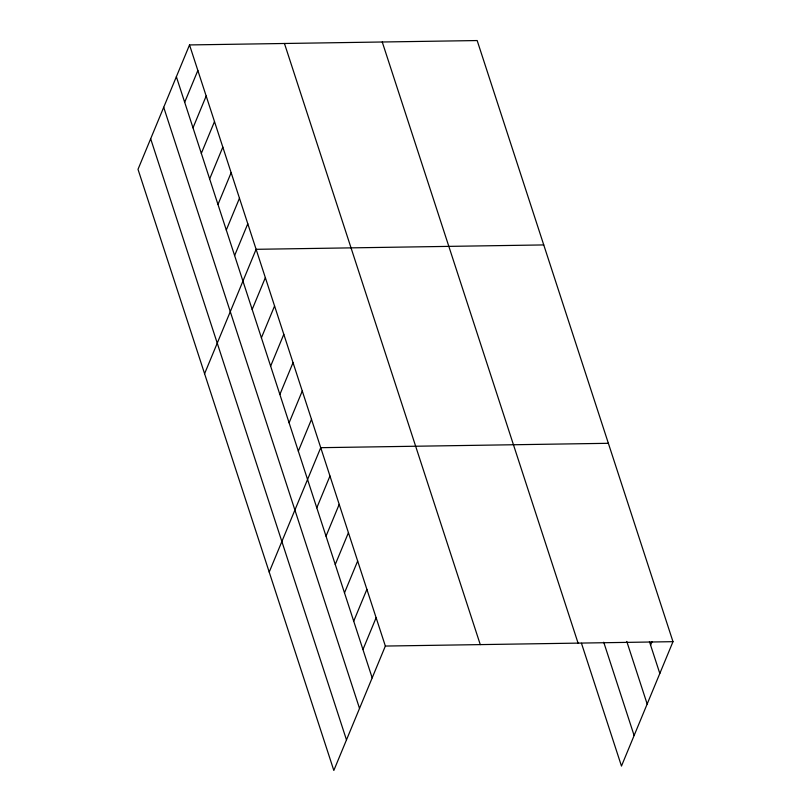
<?xml version="1.0" encoding="UTF-8"?>
<svg xmlns="http://www.w3.org/2000/svg" width="811" height="811" viewBox="0 0 811 811"><rect width="100%" height="100%" fill="white"/><g stroke="black" fill="none" stroke-linecap="round" stroke-linejoin="round"><path stroke-width="1.22" d="M189.531 44.929L138.012 169.327L333.828 770.45L385.357 646.053L189.531 44.929L477.172 40.55L672.988 641.673L621.469 766.071L581.467 643.265M184.685 102.277L197.854 70.476M193.008 127.824L206.176 96.022M201.331 153.37L214.499 121.579M209.654 178.917L222.822 147.126M217.977 204.473L231.145 172.672M226.299 230.02L239.468 198.219M234.622 255.566L247.791 223.765M204.585 373.709L256.114 249.312L543.755 244.932M252.17 309.447L265.349 277.656M261.406 337.792L274.574 305.99M270.641 366.126L283.809 334.325M279.866 394.47L293.035 362.669M289.101 422.805L302.27 391.003M298.326 451.149L311.505 419.348M269.211 572.079L320.73 447.682L608.372 443.303M316.797 507.818L329.965 476.027M326.022 536.162L339.201 504.361M335.257 564.497L348.426 532.705M344.493 592.841L357.661 561.04M353.718 621.175L366.886 589.374M362.953 649.52L376.122 617.718M650.584 645.13L652.003 641.724M385.357 646.053L672.988 641.673M649.439 641.592L659.819 673.475M626.781 641.45L647.168 704.029M603.739 642.231L634.121 735.516M382.255 42L578.071 643.123M284.458 43.49L480.274 644.613M176.362 76.731L372.178 677.854M163.71 107.285L359.526 708.408M150.664 138.772L346.49 739.896"/></g></svg>
